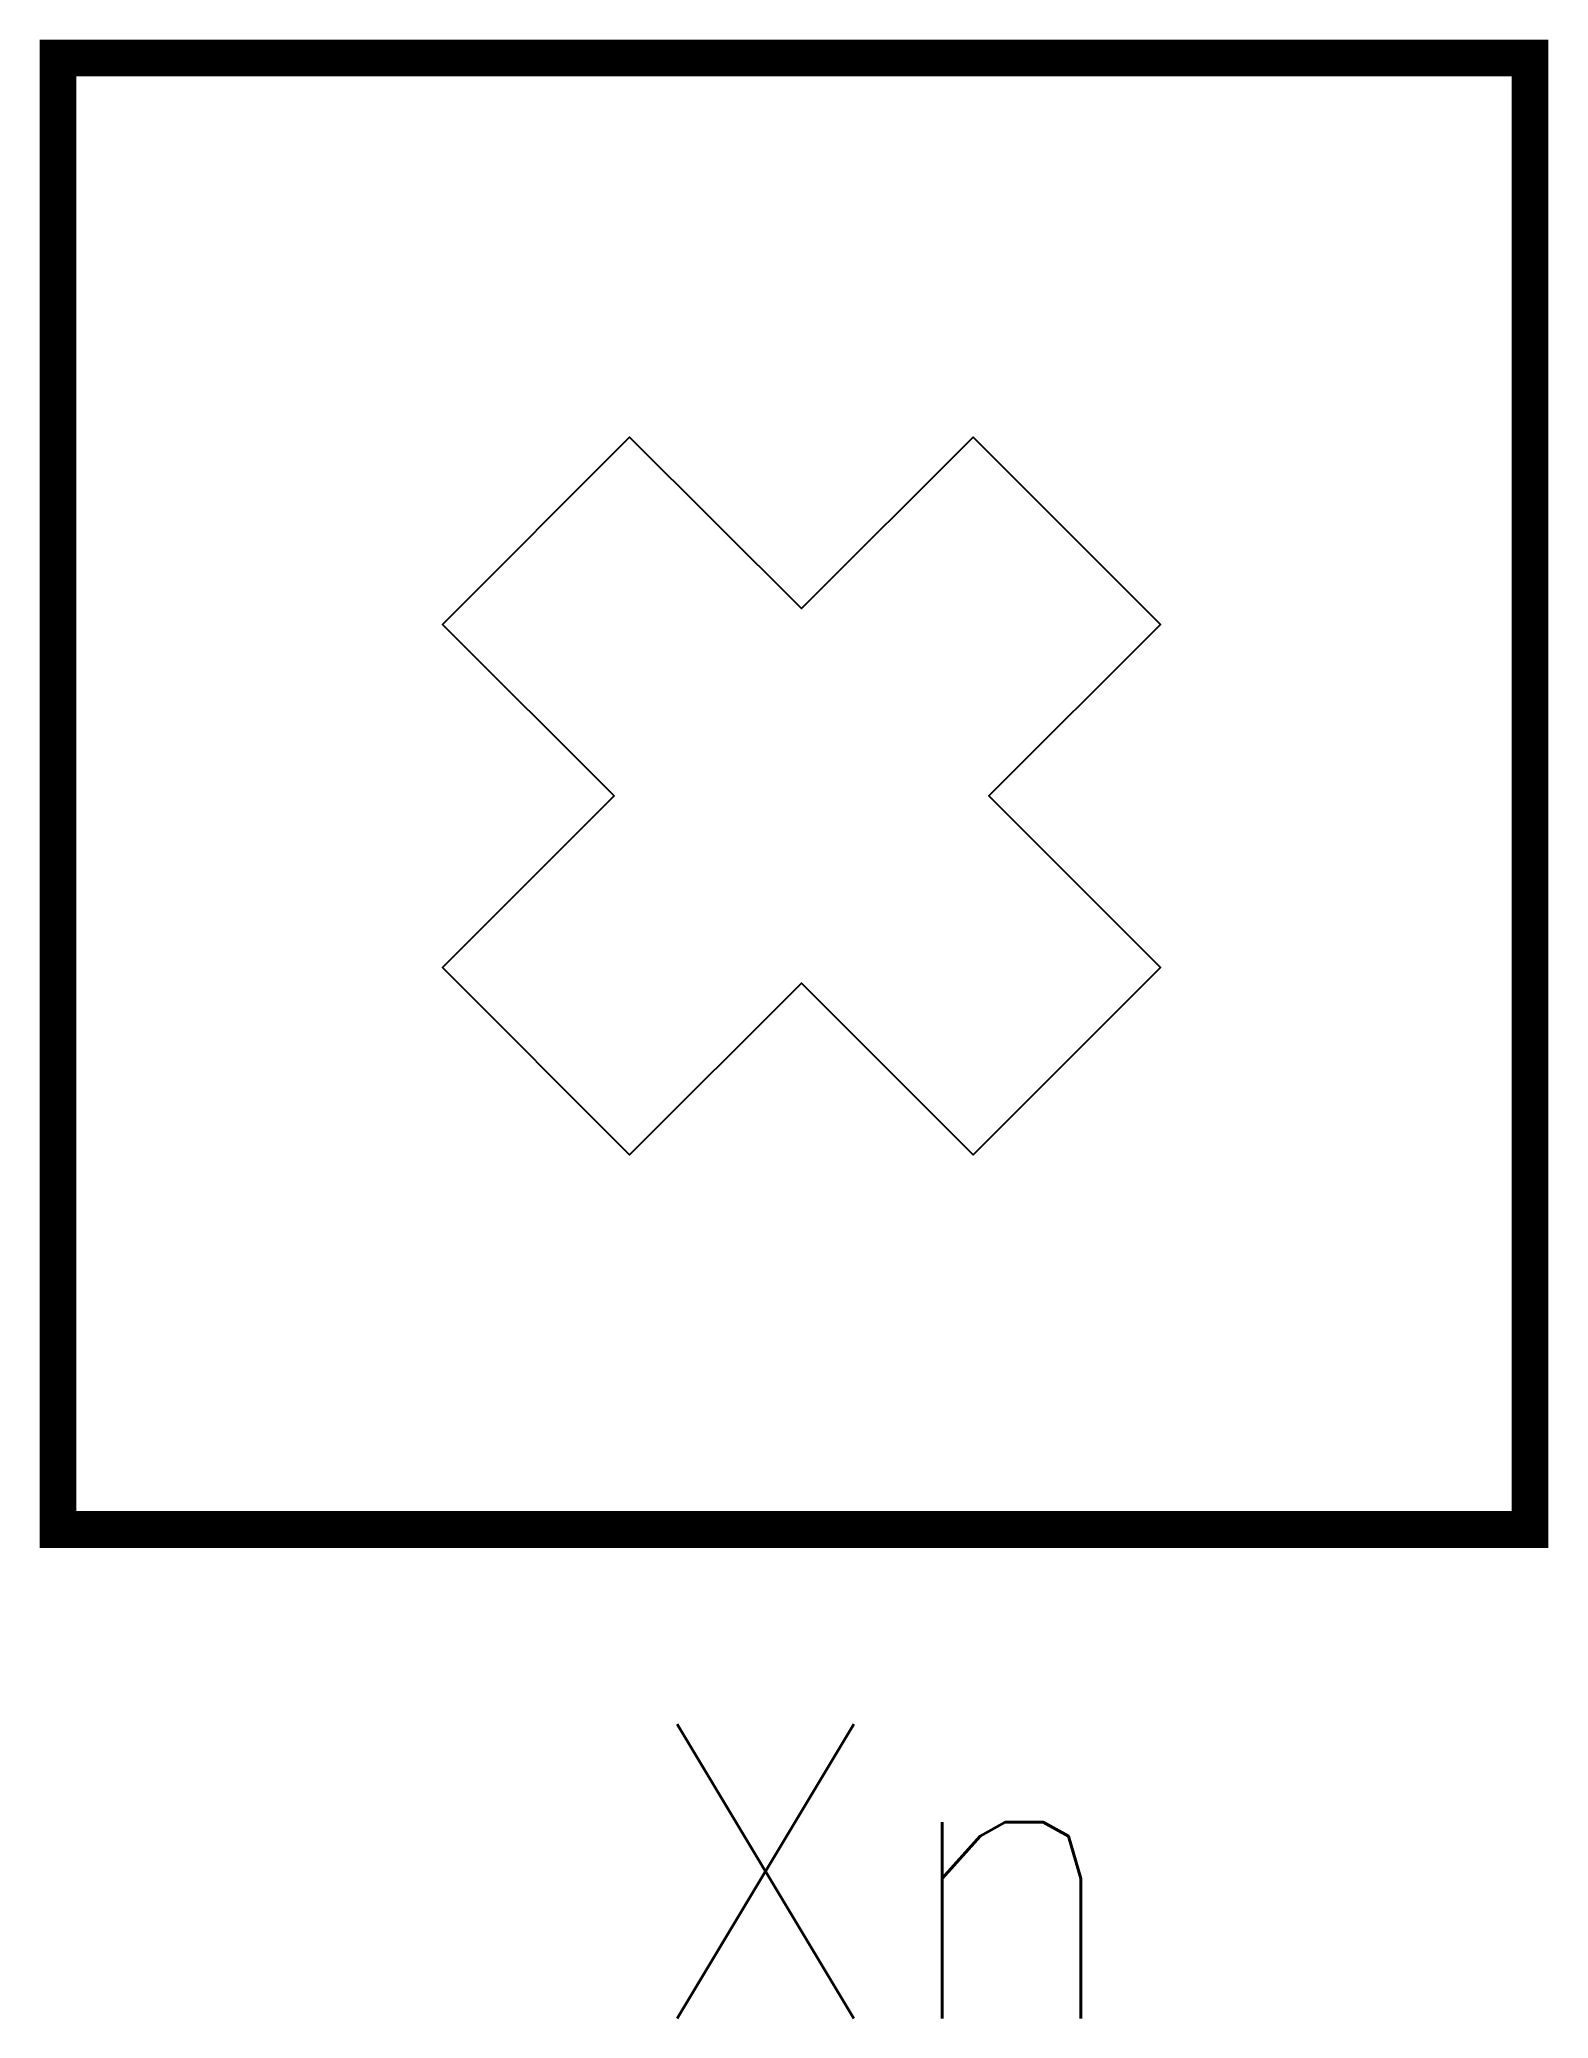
# Model space of a CAD drawing. Extents: x -5.2 to 5, y -8 to 5.5.
import ezdxf

# ---------------------------------------------------------------- set-up
doc = ezdxf.new("R2010")
doc.units = 0
doc.layers.add('TXT', color=7, linetype='CONTINUOUS')
doc.layers.add('VEILIG', color=7, linetype='CONTINUOUS')
doc.styles.get("Standard").update_dxf_attribs({"font": 'txt.shx'})

msp = doc.modelspace()

# ---------------------------------------------------------------- linework, layer by layer
at = {"layer": 'VEILIG', "color": 0, "const_width": 0.25}
msp.add_lwpolyline([(-5.086, -4.67), (4.914, -4.67), (4.914, 5.33), (-5.086, 5.33)], close=True, dxfattribs=at)
at = {"layer": 'VEILIG', "color": 0}
msp.add_lwpolyline([(-1.309, 0.315), (-2.475, -0.852), (-1.203, -2.125), (-0.036, -0.958), (1.131, -2.125), (2.404, -0.852), (1.237, 0.315), (2.404, 1.481), (1.131, 2.754), (-0.036, 1.588), (-1.203, 2.754), (-2.475, 1.481)], close=True, dxfattribs=at)

# ---------------------------------------------------------------- texts
at = {"layer": 'TXT', "color": 0}
msp.add_text('Xn', height=2, dxfattribs=at).set_placement((-1.137, -7.993))

doc.saveas('drawing.dxf')
